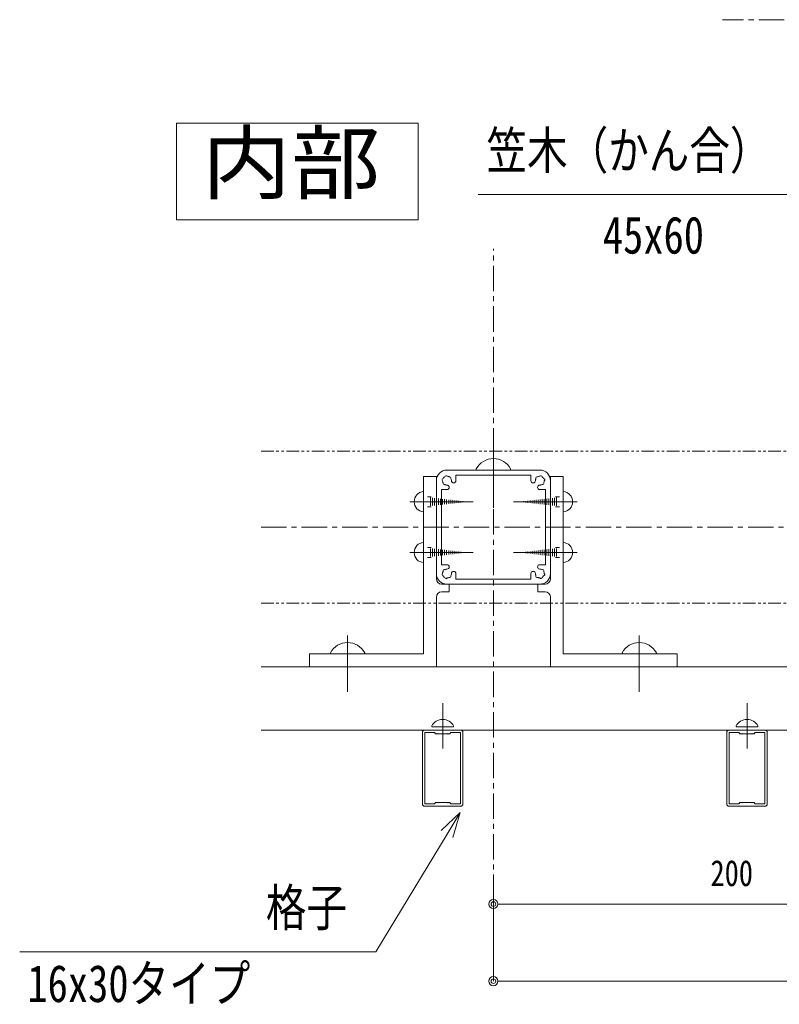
# Model space of a CAD drawing. Units: millimetres, scale not verified. Extents: x -1682 to 1682, y -1188 to 1188.
# Drawn here: x 255.2 to 554.7, y 248.3 to 636.3 of the extents above; entities that cross this region are included whole.
import ezdxf
from ezdxf.enums import TextEntityAlignment as Align

# ---------------------------------------------------------------- set-up
doc = ezdxf.new("R2010")
doc.units = ezdxf.units.MM
doc.header["$LTSCALE"] = 8
doc.linetypes.add('USER1', pattern=[2, 1.25, -0.25, 0.25, -0.25])
doc.linetypes.add('USER2', pattern=[1.25, 0.625, -0.125, 0.125, -0.125, 0.125, -0.125])
for name, color, linetype, lineweight in [('0-0_0', 7, 'Continuous', 18), ('0-6_2躯体線', 4, 'Continuous', 18), ('0-7_3中心線', 2, 'USER1', 18), ('0-8_41_U+FF71_U+FF99_U+FF90', 6, 'Continuous', 18), ('0-9_1手摺寸法', 3, 'Continuous', 18), ('0-A_42_U+FF71_U+FF99_U+FF90部品', 6, 'Continuous', 18), ('0-B_P4-12', 7, 'Continuous', 18), ('0-C_4アルミ', 6, 'Continuous', 18)]:
    doc.layers.add(name, color=color, linetype=linetype, lineweight=lineweight)
doc.styles.add('ＭＳ ゴシック', font='')
doc.styles.get('ＭＳ ゴシック').set_extended_font_data('MS Gothic')

msp = doc.modelspace()

# ---------------------------------------------------------------- linework, layer by layer
at = {"layer": '0-0_0'}
for p, q in [((428.854, 323.921), (423.669, 315.37)), ((443.76, 287.783), (445.56, 287.783)), ((443.76, 257.38), (445.56, 257.38))]:
    msp.add_line(p, q, dxfattribs=at)
for points in [[(606.963, 512.159), (568.094, 567.393), (435.989, 567.393)], [(425.96, 313.981), (428.854, 323.921), (421.378, 316.76)], [(423.669, 315.37), (395.54, 268.982), (255.166, 268.982)]]:
    msp.add_lwpolyline(points, dxfattribs=at)
for centre, radius in [((441.96, 287.783), 1.8), ((441.96, 287.783), 0.9), ((441.96, 257.38), 1.8), ((441.96, 257.38), 0.9)]:
    msp.add_circle(centre, radius, dxfattribs=at)
at = {"layer": '0-6_2躯体線'}
for p, q in [((441.96, 443.905), (441.96, 466.162)), ((435.21, 459.345), (435.21, 458.845)), ((435.21, 458.845), (448.71, 458.845)), ((448.71, 459.345), (448.71, 458.845)), ((414.46, 446.345), (434.005, 446.345)), ((417.46, 448.345), (415.96, 448.345)), ((417.123, 447.963), (417.123, 444.727)), ((417.923, 447.873), (417.923, 444.817)), ((418.723, 447.784), (418.723, 444.907)), ((419.523, 447.694), (419.523, 444.997)), ((420.323, 447.604), (420.323, 445.087)), ((421.123, 447.514), (421.123, 445.177)), ((421.923, 447.424), (421.923, 445.267)), ((422.723, 447.334), (422.723, 445.357)), ((423.523, 447.244), (423.523, 445.446)), ((424.323, 447.154), (424.323, 445.536)), ((425.123, 447.064), (425.123, 445.626)), ((425.923, 446.975), (425.923, 445.716)), ((426.723, 446.885), (426.723, 445.806)), ((427.523, 446.795), (427.523, 445.896)), ((428.323, 446.705), (428.323, 445.986)), ((429.123, 446.615), (429.123, 446.076)), ((429.923, 446.525), (429.923, 446.166)), ((430.723, 446.435), (430.723, 446.255)), ((469.46, 446.345), (449.916, 446.345)), ((453.198, 446.435), (453.198, 446.255)), ((453.998, 446.525), (453.998, 446.166)), ((454.798, 446.615), (454.798, 446.076)), ((455.598, 446.705), (455.598, 445.986)), ((456.398, 446.795), (456.398, 445.896)), ((457.198, 446.885), (457.198, 445.806)), ((457.998, 446.975), (457.998, 445.716)), ((458.798, 447.064), (458.798, 445.626)), ((459.598, 447.154), (459.598, 445.536)), ((460.398, 447.244), (460.398, 445.446)), ((461.198, 447.334), (461.198, 445.357)), ((461.998, 447.424), (461.998, 445.267)), ((462.798, 447.514), (462.798, 445.177)), ((463.598, 447.604), (463.598, 445.087)), ((464.398, 447.694), (464.398, 444.997)), ((465.198, 447.784), (465.198, 444.907)), ((465.998, 447.873), (465.998, 444.817)), ((466.46, 448.345), (467.96, 448.345)), ((466.798, 447.963), (466.798, 444.727)), ((417.46, 444.345), (415.96, 444.345)), ((466.46, 444.345), (467.96, 444.345)), ((417.46, 428.345), (415.96, 428.345)), ((417.123, 427.963), (417.123, 424.727)), ((417.923, 427.873), (417.923, 424.817)), ((418.723, 427.784), (418.723, 424.907)), ((419.523, 427.694), (419.523, 424.997)), ((420.323, 427.604), (420.323, 425.087)), ((421.123, 427.514), (421.123, 425.177)), ((421.923, 427.424), (421.923, 425.267)), ((422.723, 427.334), (422.723, 425.357)), ((423.523, 427.244), (423.523, 425.446)), ((424.323, 427.154), (424.323, 425.536)), ((425.123, 427.064), (425.123, 425.626)), ((425.923, 426.975), (425.923, 425.716)), ((426.723, 426.885), (426.723, 425.806)), ((457.198, 426.885), (457.198, 425.806)), ((457.998, 426.975), (457.998, 425.716)), ((458.798, 427.064), (458.798, 425.626)), ((459.598, 427.154), (459.598, 425.536)), ((460.398, 427.244), (460.398, 425.446)), ((461.198, 427.334), (461.198, 425.357)), ((461.998, 427.424), (461.998, 425.267)), ((462.798, 427.514), (462.798, 425.177)), ((463.598, 427.604), (463.598, 425.087)), ((464.398, 427.694), (464.398, 424.997)), ((465.198, 427.784), (465.198, 424.907)), ((465.998, 427.873), (465.998, 424.817)), ((466.46, 428.345), (467.96, 428.345)), ((466.798, 427.963), (466.798, 424.727)), ((414.46, 426.345), (434.005, 426.345)), ((417.46, 424.345), (415.96, 424.345)), ((427.523, 426.795), (427.523, 425.896)), ((428.323, 426.705), (428.323, 425.986)), ((429.123, 426.615), (429.123, 426.076)), ((429.923, 426.525), (429.923, 426.166)), ((430.723, 426.435), (430.723, 426.255)), ((469.46, 426.345), (449.916, 426.345)), ((453.198, 426.435), (453.198, 426.255)), ((453.998, 426.525), (453.998, 426.166)), ((454.798, 426.615), (454.798, 426.076)), ((455.598, 426.705), (455.598, 425.986)), ((456.398, 426.795), (456.398, 425.896)), ((466.46, 424.345), (467.96, 424.345)), ((384.46, 371.405), (384.46, 393.662)), ((499.46, 371.405), (499.46, 393.662)), ((377.71, 386.845), (377.71, 386.345)), ((377.71, 386.345), (391.21, 386.345)), ((391.21, 386.845), (391.21, 386.345)), ((492.71, 386.845), (492.71, 386.345)), ((506.21, 386.345), (492.71, 386.345)), ((506.21, 386.845), (506.21, 386.345)), ((421.96, 366.898), (421.96, 349.092)), ((541.96, 366.898), (541.96, 349.092)), ((417.64, 357.965), (417.64, 357.645)), ((417.64, 357.645), (426.28, 357.645)), ((426.28, 357.965), (426.28, 357.645)), ((537.64, 357.965), (537.64, 357.645)), ((537.64, 357.645), (546.28, 357.645)), ((546.28, 357.965), (546.28, 357.645))]:
    msp.add_line(p, q, dxfattribs=at)
for centre, radius, start, end in [((441.96, 455.65), 7.695, 28.69866, 151.30134), ((414.729, 446.345), 4.009, 93.8385, 266.1615), ((469.192, 446.345), 4.009, 273.8385, 86.1615), ((414.729, 426.345), 4.009, 93.8385, 266.1615), ((469.192, 426.345), 4.009, 273.8385, 86.1615), ((384.46, 383.15), 7.695, 28.69866, 151.30134), ((499.46, 383.15), 7.695, 28.69866, 151.30134), ((421.96, 355.6), 4.925, 28.69866, 151.30134), ((541.96, 355.6), 4.925, 28.69866, 151.30134)]:
    msp.add_arc(centre, radius, start, end, dxfattribs=at)
at = {"layer": '0-7_3中心線'}
for p, q in [((812.605, 636.345), (532.244, 636.345)), ((441.96, 257.38), (441.96, 546.061)), ((350.351, 436.345), (693.232, 436.345))]:
    msp.add_line(p, q, dxfattribs=at)
at = {"layer": '0-7_3中心線', "linetype": 'USER2'}
for p, q in [((350.351, 466.345), (597.818, 466.345)), ((350.351, 406.345), (657.818, 406.345))]:
    msp.add_line(p, q, dxfattribs=at)
at = {"layer": '0-8_41_U+FF71_U+FF99_U+FF90'}
for p, q in [((419.46, 456.345), (419.46, 415.936)), ((464.46, 456.345), (464.46, 415.936)), ((413.96, 327.345), (413.96, 355.345)), ((414.96, 356.345), (428.96, 356.345)), ((414.96, 327.345), (414.96, 355.345)), ((414.96, 355.345), (418.76, 355.345)), ((418.96, 355.145), (418.96, 355.045)), ((419.26, 354.872), (419.36, 354.93)), ((419.56, 354.93), (419.66, 354.872)), ((419.96, 354.93), (419.86, 354.872)), ((420.307, 354.845), (420.16, 354.93)), ((423.614, 354.845), (420.307, 354.845)), ((423.614, 354.845), (421.96, 354.845)), ((423.614, 354.845), (423.76, 354.93)), ((423.96, 354.93), (424.06, 354.872)), ((424.36, 354.93), (424.26, 354.872)), ((424.66, 354.872), (424.56, 354.93)), ((424.96, 355.145), (424.96, 355.045)), ((428.96, 355.345), (425.16, 355.345)), ((428.96, 327.345), (428.96, 355.345)), ((429.96, 327.345), (429.96, 355.345)), ((533.96, 327.345), (533.96, 355.345)), ((534.96, 356.345), (548.96, 356.345)), ((534.96, 327.345), (534.96, 355.345)), ((534.96, 355.345), (538.76, 355.345)), ((538.96, 355.145), (538.96, 355.045)), ((539.26, 354.872), (539.36, 354.93)), ((539.56, 354.93), (539.66, 354.872)), ((539.96, 354.93), (539.86, 354.872)), ((540.307, 354.845), (540.16, 354.93)), ((543.614, 354.845), (540.307, 354.845)), ((543.614, 354.845), (541.96, 354.845)), ((543.614, 354.845), (543.76, 354.93)), ((543.96, 354.93), (544.06, 354.872)), ((544.36, 354.93), (544.26, 354.872)), ((544.66, 354.872), (544.56, 354.93)), ((544.96, 355.145), (544.96, 355.045)), ((548.96, 355.345), (545.16, 355.345)), ((548.96, 327.345), (548.96, 355.345)), ((549.96, 327.345), (549.96, 355.345)), ((414.96, 327.345), (418.76, 327.345)), ((414.96, 326.345), (428.96, 326.345)), ((418.96, 327.545), (418.96, 327.645)), ((419.26, 327.819), (419.36, 327.761)), ((419.56, 327.761), (419.66, 327.819)), ((419.96, 327.761), (419.86, 327.819)), ((420.307, 327.845), (420.16, 327.761)), ((423.614, 327.845), (420.307, 327.845)), ((423.614, 327.845), (421.96, 327.845)), ((423.614, 327.845), (423.76, 327.761)), ((423.96, 327.761), (424.06, 327.819)), ((424.36, 327.761), (424.26, 327.819)), ((424.66, 327.819), (424.56, 327.761)), ((424.96, 327.545), (424.96, 327.645)), ((428.96, 327.345), (425.16, 327.345)), ((534.96, 327.345), (538.76, 327.345)), ((534.96, 326.345), (548.96, 326.345)), ((538.96, 327.545), (538.96, 327.645)), ((539.26, 327.819), (539.36, 327.761)), ((539.56, 327.761), (539.66, 327.819)), ((539.96, 327.761), (539.86, 327.819)), ((540.307, 327.845), (540.16, 327.761)), ((543.614, 327.845), (540.307, 327.845)), ((543.614, 327.845), (541.96, 327.845)), ((543.614, 327.845), (543.76, 327.761)), ((543.96, 327.761), (544.06, 327.819)), ((544.36, 327.761), (544.26, 327.819)), ((544.66, 327.819), (544.56, 327.761)), ((544.96, 327.545), (544.96, 327.645)), ((548.96, 327.345), (545.16, 327.345))]:
    msp.add_line(p, q, dxfattribs=at)
for points in [[(421.551, 413.845), (424.46, 413.845), (424.46, 410.845), (421.551, 410.845)], [(462.37, 413.845), (459.46, 413.845), (459.46, 410.845), (462.37, 410.845)], [(419.46, 408.755), (419.46, 381.345), (369.46, 381.345)], [(464.46, 408.755), (464.46, 381.345), (514.46, 381.345)]]:
    msp.add_lwpolyline(points, dxfattribs=at)
for centre, radius, start, end in [((421.551, 415.936), 2.091, 180, 270), ((462.37, 415.936), 2.091, 270, 360), ((421.551, 408.755), 2.091, 90, 180), ((462.37, 408.755), 2.091, 360, 90), ((414.96, 355.345), 1, 90, 180), ((418.76, 355.145), 0.2, 360, 90), ((419.16, 355.045), 0.2, 180, 300), ((419.46, 354.757), 0.2, 60, 120), ((419.76, 355.045), 0.2, 240, 300), ((420.06, 354.757), 0.2, 60, 120), ((423.86, 354.757), 0.2, 60, 120), ((424.16, 355.045), 0.2, 240, 300), ((424.46, 354.757), 0.2, 60, 120), ((424.76, 355.045), 0.2, 240, 0), ((425.16, 355.145), 0.2, 90, 180), ((428.96, 355.345), 1, 0, 90), ((534.96, 355.345), 1, 90, 180), ((538.76, 355.145), 0.2, 360, 90), ((539.16, 355.045), 0.2, 180, 300), ((539.46, 354.757), 0.2, 60, 120), ((539.76, 355.045), 0.2, 240, 300), ((540.06, 354.757), 0.2, 60, 120), ((543.86, 354.757), 0.2, 60, 120), ((544.16, 355.045), 0.2, 240, 300), ((544.46, 354.757), 0.2, 60, 120), ((544.76, 355.045), 0.2, 240, 0), ((545.16, 355.145), 0.2, 90, 180), ((548.96, 355.345), 1, 0, 90), ((414.96, 327.345), 1, 180, 270), ((418.76, 327.545), 0.2, 270, 0), ((419.16, 327.645), 0.2, 60, 180), ((419.46, 327.934), 0.2, 240, 300), ((419.76, 327.645), 0.2, 60, 120), ((420.06, 327.934), 0.2, 240, 300), ((423.86, 327.934), 0.2, 240, 300), ((424.16, 327.645), 0.2, 60, 120), ((424.46, 327.934), 0.2, 240, 300), ((424.76, 327.645), 0.2, 0, 120), ((425.16, 327.545), 0.2, 180, 270), ((428.96, 327.345), 1, 270, 0), ((534.96, 327.345), 1, 180, 270), ((538.76, 327.545), 0.2, 270, 0), ((539.16, 327.645), 0.2, 60, 180), ((539.46, 327.934), 0.2, 240, 300), ((539.76, 327.645), 0.2, 60, 120), ((540.06, 327.934), 0.2, 240, 300), ((543.86, 327.934), 0.2, 240, 300), ((544.16, 327.645), 0.2, 60, 120), ((544.46, 327.934), 0.2, 240, 300), ((544.76, 327.645), 0.2, 0, 120), ((545.16, 327.545), 0.2, 180, 270), ((548.96, 327.345), 1, 270, 0)]:
    msp.add_arc(centre, radius, start, end, dxfattribs=at)
at = {"layer": '0-9_1手摺寸法'}
for p, q in [((696.96, 381.345), (350.351, 381.345)), ((721.96, 356.345), (350.351, 356.345)), ((441.96, 297.729), (441.96, 257.38)), ((441.96, 297.729), (441.96, 287.783)), ((445.56, 287.783), (638.36, 287.783)), ((445.56, 257.38), (718.36, 257.38))]:
    msp.add_line(p, q, dxfattribs=at)
at = {"layer": '0-A_42_U+FF71_U+FF99_U+FF90部品'}
for p, q in [((423.66, 458.845), (460.26, 458.845)), ((460.26, 458.845), (423.66, 458.845)), ((419.46, 454.645), (419.46, 418.045)), ((419.46, 454.645), (419.46, 418.045)), ((427.16, 456.845), (456.76, 456.845)), ((427.16, 456.845), (427.16, 454.645)), ((456.76, 456.845), (427.16, 456.845)), ((427.16, 456.845), (427.16, 454.645)), ((456.76, 456.845), (456.76, 454.645)), ((456.76, 456.845), (456.76, 454.645)), ((464.46, 454.645), (464.46, 418.045)), ((464.46, 454.645), (464.46, 418.045)), ((423.66, 451.145), (421.46, 451.145)), ((421.46, 451.145), (421.46, 421.545)), ((421.46, 451.145), (421.46, 421.545)), ((423.66, 451.145), (421.46, 451.145)), ((460.26, 451.145), (462.46, 451.145)), ((460.26, 451.145), (462.46, 451.145)), ((462.46, 451.145), (462.46, 421.545)), ((462.46, 451.145), (462.46, 421.545)), ((423.66, 421.545), (421.46, 421.545)), ((423.66, 421.545), (421.46, 421.545)), ((460.26, 421.545), (462.46, 421.545)), ((460.26, 421.545), (462.46, 421.545)), ((427.16, 415.845), (427.16, 418.045)), ((427.16, 415.845), (427.16, 418.045)), ((427.16, 415.845), (456.76, 415.845)), ((456.76, 415.845), (427.16, 415.845)), ((456.76, 415.845), (456.76, 418.045)), ((456.76, 415.845), (456.76, 418.045)), ((423.66, 413.845), (460.26, 413.845)), ((460.26, 413.845), (423.66, 413.845))]:
    msp.add_line(p, q, dxfattribs=at)
for centre, radius, start, end in [((423.66, 454.645), 4.2, 90, 180), ((423.66, 454.645), 4.2, 90, 180), ((460.26, 454.645), 4.2, 0, 90), ((460.26, 454.645), 4.2, 0, 90), ((422.211, 455.034), 0.5, 165, 232.97569), ((422.211, 455.034), 0.5, 165, 232.97569), ((422.211, 455.034), 0.5, 97.02431, 165), ((422.211, 455.034), 0.5, 97.02431, 165), ((423.66, 454.645), 1.75, 180.35889, 195), ((423.66, 454.645), 1.75, 180.35889, 195), ((423.66, 454.645), 1.75, 195, 209.64111), ((423.66, 454.645), 1.75, 195, 209.64111), ((423.66, 454.645), 1.75, 135, 149.64111), ((423.66, 454.645), 1.75, 135, 149.64111), ((423.66, 454.645), 1.75, 120.35889, 135), ((423.66, 454.645), 1.75, 120.35889, 135), ((423.272, 456.094), 0.5, 105, 172.97569), ((423.272, 456.094), 0.5, 105, 172.97569), ((423.272, 456.094), 0.5, 37.02431, 105), ((423.272, 456.094), 0.5, 37.02431, 105), ((423.66, 454.645), 1.75, 75, 89.64111), ((423.66, 454.645), 1.75, 75, 89.64111), ((423.66, 454.645), 1.75, 60.35889, 75), ((423.66, 454.645), 1.75, 60.35889, 75), ((424.721, 455.706), 0.5, 45, 112.97569), ((424.721, 455.706), 0.5, 45, 112.97569), ((424.721, 455.706), 0.5, 337.02431, 45), ((424.721, 455.706), 0.5, 337.02431, 45), ((423.66, 454.645), 1.75, 15, 29.64111), ((423.66, 454.645), 1.75, 15, 29.64111), ((423.66, 454.645), 1.75, 0.35889, 15), ((423.66, 454.645), 1.75, 0.35889, 15), ((426.285, 454.645), 0.875, 180, 0), ((426.285, 454.645), 0.875, 180, 0), ((457.635, 454.645), 0.875, 180, 360), ((457.635, 454.645), 0.875, 180, 360), ((460.26, 454.645), 1.75, 165, 179.64111), ((460.26, 454.645), 1.75, 165, 179.64111), ((460.26, 454.645), 1.75, 150.35889, 165), ((460.26, 454.645), 1.75, 150.35889, 165), ((459.2, 455.706), 0.5, 135, 202.97569), ((459.2, 455.706), 0.5, 135, 202.97569), ((459.2, 455.706), 0.5, 67.02431, 135), ((459.2, 455.706), 0.5, 67.02431, 135), ((460.26, 454.645), 1.75, 105, 119.64111), ((460.26, 454.645), 1.75, 105, 119.64111), ((460.26, 454.645), 1.75, 90.35889, 105), ((460.26, 454.645), 1.75, 90.35889, 105), ((460.649, 456.094), 0.5, 75, 142.97569), ((460.649, 456.094), 0.5, 75, 142.97569), ((460.649, 456.094), 0.5, 7.02431, 75), ((460.649, 456.094), 0.5, 7.02431, 75), ((460.26, 454.645), 1.75, 45, 59.64111), ((460.26, 454.645), 1.75, 45, 59.64111), ((460.26, 454.645), 1.75, 30.35889, 45), ((460.26, 454.645), 1.75, 30.35889, 45), ((461.709, 455.034), 0.5, 15, 82.97569), ((461.709, 455.034), 0.5, 15, 82.97569), ((460.26, 454.645), 1.75, 330.35889, 345), ((460.26, 454.645), 1.75, 330.35889, 345), ((460.26, 454.645), 1.75, 345, 359.64111), ((460.26, 454.645), 1.75, 345, 359.64111), ((461.709, 455.034), 0.5, 307.02431, 15), ((461.709, 455.034), 0.5, 307.02431, 15), ((422.6, 453.585), 0.5, 157.02431, 225), ((422.6, 453.585), 0.5, 157.02431, 225), ((422.6, 453.585), 0.5, 225, 292.97569), ((422.6, 453.585), 0.5, 225, 292.97569), ((423.66, 454.645), 1.75, 240.35889, 255), ((423.66, 454.645), 1.75, 240.35889, 255), ((423.66, 454.645), 1.75, 255, 270), ((423.66, 454.645), 1.75, 255, 270), ((423.66, 452.02), 0.875, 270, 90), ((423.66, 452.02), 0.875, 270, 90), ((460.26, 452.02), 0.875, 90, 270), ((460.26, 452.02), 0.875, 90, 270), ((460.26, 454.645), 1.75, 270, 285), ((460.26, 454.645), 1.75, 270, 285), ((460.26, 454.645), 1.75, 285, 299.64111), ((460.26, 454.645), 1.75, 285, 299.64111), ((461.321, 453.585), 0.5, 247.02431, 315), ((461.321, 453.585), 0.5, 247.02431, 315), ((461.321, 453.585), 0.5, 315, 22.97569), ((461.321, 453.585), 0.5, 315, 22.97569), ((422.6, 419.106), 0.5, 135, 202.97569), ((422.6, 419.106), 0.5, 135, 202.97569), ((422.6, 419.106), 0.5, 67.02431, 135), ((422.6, 419.106), 0.5, 67.02431, 135), ((423.66, 418.045), 1.75, 105, 119.64111), ((423.66, 418.045), 1.75, 105, 119.64111), ((423.66, 418.045), 1.75, 90, 105), ((423.66, 418.045), 1.75, 90, 105), ((423.66, 420.67), 0.875, 270, 90), ((423.66, 420.67), 0.875, 270, 90), ((460.26, 420.67), 0.875, 90, 270), ((460.26, 420.67), 0.875, 90, 270), ((460.26, 418.045), 1.75, 75, 90), ((460.26, 418.045), 1.75, 75, 90), ((460.26, 418.045), 1.75, 60.35889, 75), ((460.26, 418.045), 1.75, 60.35889, 75), ((461.321, 419.106), 0.5, 45, 112.97569), ((461.321, 419.106), 0.5, 45, 112.97569), ((461.321, 419.106), 0.5, 337.02431, 45), ((461.321, 419.106), 0.5, 337.02431, 45), ((423.66, 418.045), 4.2, 180, 270), ((423.66, 418.045), 4.2, 180, 270), ((422.211, 417.657), 0.5, 127.02431, 195), ((422.211, 417.657), 0.5, 127.02431, 195), ((422.211, 417.657), 0.5, 195, 262.97569), ((422.211, 417.657), 0.5, 195, 262.97569), ((423.66, 418.045), 1.75, 165, 179.64111), ((423.66, 418.045), 1.75, 165, 179.64111), ((423.66, 418.045), 1.75, 150.35889, 165), ((423.66, 418.045), 1.75, 150.35889, 165), ((423.66, 418.045), 1.75, 210.35889, 225), ((423.66, 418.045), 1.75, 210.35889, 225), ((423.66, 418.045), 1.75, 225, 239.64111), ((423.66, 418.045), 1.75, 225, 239.64111), ((423.272, 416.596), 0.5, 187.02431, 255), ((423.272, 416.596), 0.5, 187.02431, 255), ((423.272, 416.596), 0.5, 255, 322.97569), ((423.272, 416.596), 0.5, 255, 322.97569), ((423.66, 418.045), 1.75, 270.35889, 285), ((423.66, 418.045), 1.75, 270.35889, 285), ((423.66, 418.045), 1.75, 285, 299.64111), ((423.66, 418.045), 1.75, 285, 299.64111), ((424.721, 416.985), 0.5, 247.02431, 315), ((424.721, 416.985), 0.5, 247.02431, 315), ((424.721, 416.985), 0.5, 315, 22.97569), ((424.721, 416.985), 0.5, 315, 22.97569), ((423.66, 418.045), 1.75, 330.35889, 345), ((423.66, 418.045), 1.75, 330.35889, 345), ((423.66, 418.045), 1.75, 345, 359.64111), ((423.66, 418.045), 1.75, 345, 359.64111), ((426.285, 418.045), 0.875, 0, 180), ((426.285, 418.045), 0.875, 360, 180), ((457.635, 418.045), 0.875, 0, 180), ((457.635, 418.045), 0.875, 0, 180), ((460.26, 418.045), 1.75, 180.35889, 195), ((460.26, 418.045), 1.75, 180.35889, 195), ((460.26, 418.045), 1.75, 195, 209.64111), ((460.26, 418.045), 1.75, 195, 209.64111), ((459.2, 416.985), 0.5, 157.02431, 225), ((459.2, 416.985), 0.5, 157.02431, 225), ((459.2, 416.985), 0.5, 225, 292.97569), ((459.2, 416.985), 0.5, 225, 292.97569), ((460.26, 418.045), 1.75, 240.35889, 255), ((460.26, 418.045), 1.75, 240.35889, 255), ((460.26, 418.045), 1.75, 255, 269.64111), ((460.26, 418.045), 1.75, 255, 269.64111), ((460.649, 416.596), 0.5, 217.02431, 285), ((460.649, 416.596), 0.5, 217.02431, 285), ((460.26, 418.045), 4.2, 270, 0), ((460.26, 418.045), 4.2, 270, 360), ((460.649, 416.596), 0.5, 285, 352.97569), ((460.649, 416.596), 0.5, 285, 352.97569), ((460.26, 418.045), 1.75, 300.35889, 315), ((460.26, 418.045), 1.75, 300.35889, 315), ((460.26, 418.045), 1.75, 315, 329.64111), ((460.26, 418.045), 1.75, 315, 329.64111), ((461.709, 417.657), 0.5, 277.02431, 345), ((461.709, 417.657), 0.5, 277.02431, 345), ((460.26, 418.045), 1.75, 15, 29.64111), ((460.26, 418.045), 1.75, 15, 29.64111), ((460.26, 418.045), 1.75, 0.35889, 15), ((460.26, 418.045), 1.75, 0.35889, 15), ((461.709, 417.657), 0.5, 345, 52.97569), ((461.709, 417.657), 0.5, 345, 52.97569)]:
    msp.add_arc(centre, radius, start, end, dxfattribs=at)
at = {"layer": '0-B_P4-12'}
msp.add_line((316.935, 595.518), (316.935, 557.507), dxfattribs=at)
msp.add_lwpolyline([(316.935, 557.507), (412.261, 557.507), (412.261, 595.518), (316.935, 595.518)], dxfattribs=at)
at = {"layer": '0-C_4アルミ'}
for p, q in [((414.46, 456.345), (419.46, 456.345)), ((414.46, 456.345), (414.46, 386.345)), ((469.46, 456.345), (464.46, 456.345)), ((469.46, 456.345), (469.46, 386.345)), ((408.96, 446.345), (423.96, 446.345)), ((474.96, 446.345), (459.96, 446.345)), ((408.96, 426.345), (423.96, 426.345)), ((474.96, 426.345), (459.96, 426.345)), ((369.46, 386.345), (369.46, 381.345)), ((414.46, 386.345), (369.46, 386.345)), ((469.46, 386.345), (514.46, 386.345)), ((514.46, 386.345), (514.46, 381.345))]:
    msp.add_line(p, q, dxfattribs=at)

# ---------------------------------------------------------------- texts
at = {"layer": '0-0_0', "style": 'ＭＳ ゴシック', "width": 0.8}
for s, p in [('笠木（かん合）', (439.231, 573.096)), ('45x60', (485.112, 539.743)), ('格子', (352.236, 274.684)), ('16x30タイプ', (258.201, 244.752))]:
    msp.add_text(s, height=14.66, dxfattribs=at).set_placement(p, align=Align.BOTTOM_LEFT)
at = {"layer": '0-9_1手摺寸法', "color": 7, "style": 'ＭＳ ゴシック', "width": 0.8}
msp.add_text('200', height=10.26, dxfattribs=at).set_placement((527.56, 291.783), align=Align.BOTTOM_LEFT)
at = {"layer": '0-B_P4-12', "style": 'ＭＳ ゴシック', "width": 1.1}
msp.add_text('内部', height=23.46, dxfattribs=at).set_placement((326.994, 561.14), align=Align.BOTTOM_LEFT)

doc.saveas('drawing.dxf')
